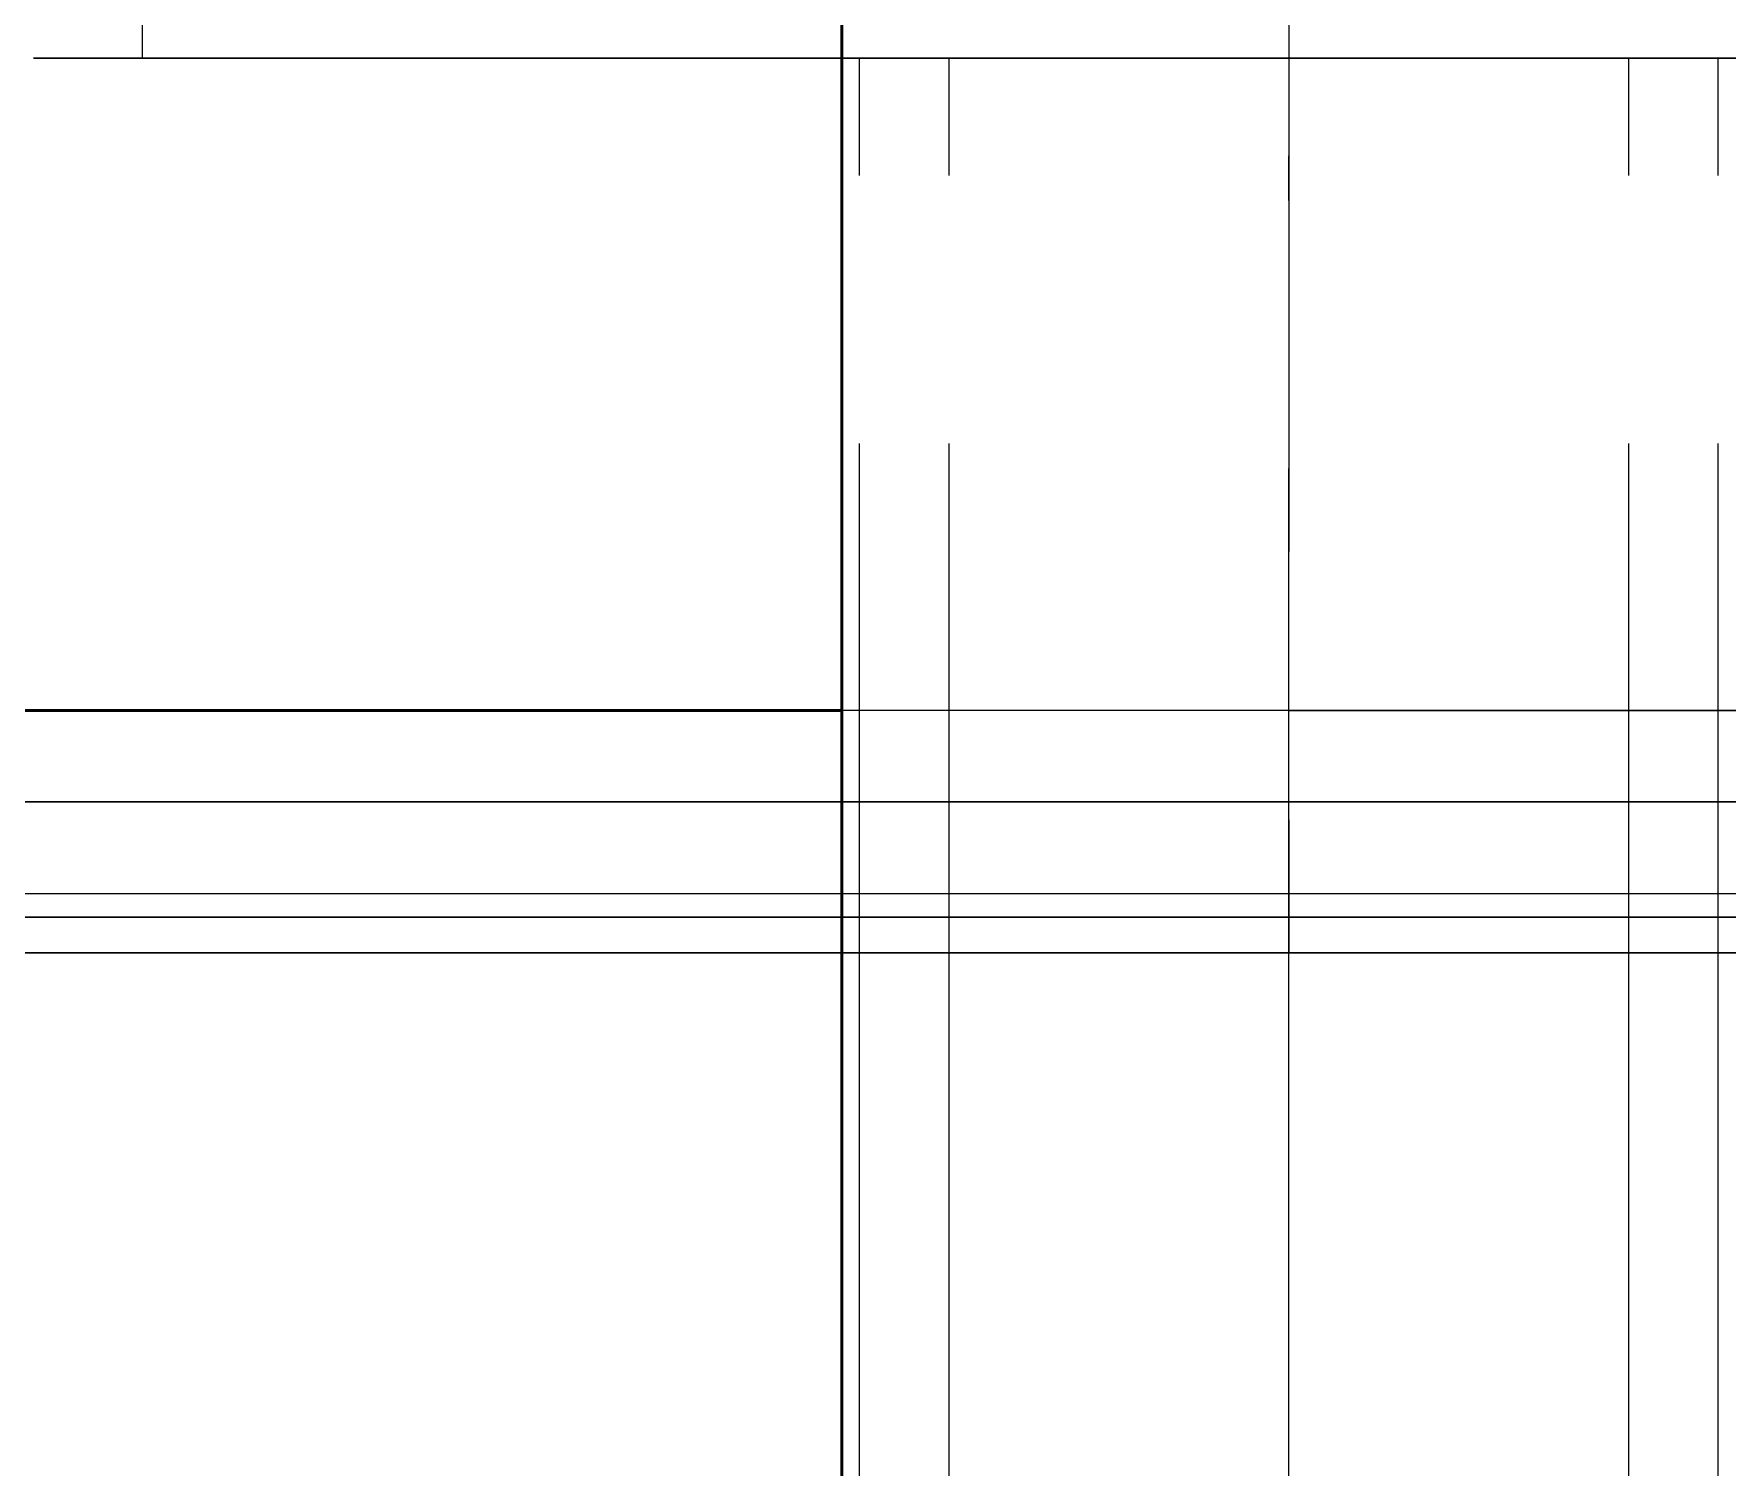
# Model space of a CAD drawing. Header units: millimetres. Extents: x 0 to 594, y 0 to 420.
# Drawn here: x 219.292 to 224.025, y 354.958 to 358.966 of the extents above; entities that cross this region are included whole.
import ezdxf

# ---------------------------------------------------------------- set-up
doc = ezdxf.new("R2010")
doc.units = ezdxf.units.MM
doc.linetypes.add('ISO02-TRAZOS', pattern=[3.75, 3, -0.75])
doc.linetypes.add('ISO04-TRAZO-PUNTO', pattern=[7.625, 6, -0.75, 0.125, -0.75])
for name, color, linetype, lineweight in [('01-VISIBLE', 7, 'CONTINUOUS', 50), ('02-OCULTA', 4, 'ISO02-TRAZOS', 25), ('03-EJE', 1, 'ISO04-TRAZO-PUNTO', 25)]:
    doc.layers.add(name, color=color, linetype=linetype, lineweight=lineweight)

msp = doc.modelspace()

# ---------------------------------------------------------------- linework, layer by layer
at = {"layer": '01-VISIBLE'}
msp.add_line((221.55, 357.758), (221.55, 345.62), dxfattribs=at)
for points in [[(221.55, 357.758), (221.55, 357.808), (221.55, 357.858), (221.55, 357.908), (221.55, 357.958), (221.55, 358.008), (221.55, 358.058), (221.55, 358.108), (221.55, 358.158), (221.55, 358.208), (221.55, 358.258), (221.55, 358.308), (221.55, 358.358), (221.55, 358.408), (221.55, 358.458), (221.55, 358.508), (221.55, 358.558), (221.55, 358.608), (221.55, 358.658), (221.55, 358.708), (221.55, 358.758), (221.55, 358.808), (221.55, 358.858), (221.55, 358.908), (221.55, 358.958), (221.55, 359.008)], [(221.55, 357.074), (221.5, 357.074), (221.45, 357.074), (221.4, 357.074), (221.35, 357.074), (221.3, 357.074), (221.25, 357.074), (221.2, 357.074), (221.15, 357.074), (221.1, 357.074), (221.05, 357.074), (221, 357.074), (220.95, 357.074), (220.9, 357.074), (220.85, 357.074), (220.8, 357.074), (220.75, 357.074), (220.7, 357.074), (220.65, 357.074), (220.6, 357.074), (220.55, 357.074), (220.5, 357.074), (220.45, 357.074), (220.4, 357.074), (220.35, 357.074), (220.3, 357.074), (220.25, 357.074), (220.2, 357.074), (220.15, 357.074), (220.1, 357.074), (220.05, 357.074), (220, 357.074), (219.95, 357.074), (219.9, 357.074), (219.85, 357.074), (219.8, 357.074), (219.75, 357.074), (219.7, 357.074), (219.65, 357.074), (219.6, 357.074), (219.55, 357.074), (219.5, 357.074), (219.45, 357.074), (219.4, 357.074), (219.35, 357.074), (219.3, 357.074), (219.25, 357.074)]]:
    msp.add_lwpolyline(points, dxfattribs=at)
at = {"layer": '02-OCULTA'}
for p, q in [((219.595, 358.898), (219.595, 360.518)), ((222.8, 360.518), (222.8, 356.3958)), ((221.6, 257.32), (221.6, 358.898)), ((221.85, 257.32), (221.85, 358.898)), ((223.75, 257.32), (223.75, 358.898)), ((224, 257.32), (224, 358.898))]:
    msp.add_line(p, q, dxfattribs=at)
for points in [[(222.8, 358.898), (222.7499, 358.898), (222.6997, 358.898), (222.6496, 358.898), (222.5994, 358.898), (222.5493, 358.898), (222.4992, 358.898), (222.449, 358.898), (222.3989, 358.898), (222.3487, 358.898), (222.2986, 358.898), (222.2485, 358.898), (222.1983, 358.898), (222.1482, 358.898), (222.0981, 358.898), (222.0479, 358.898), (221.9978, 358.898), (221.9476, 358.898), (221.8975, 358.898), (221.8474, 358.898), (221.7972, 358.898), (221.7471, 358.898), (221.6969, 358.898), (221.6468, 358.898), (221.5967, 358.898), (221.5465, 358.898), (221.4964, 358.898), (221.4462, 358.898), (221.3961, 358.898), (221.346, 358.898), (221.2958, 358.898), (221.2457, 358.898), (221.1956, 358.898), (221.1454, 358.898), (221.0953, 358.898), (221.0451, 358.898), (220.995, 358.898), (220.9449, 358.898), (220.8947, 358.898), (220.8446, 358.898), (220.7944, 358.898), (220.7443, 358.898), (220.6942, 358.898), (220.644, 358.898), (220.5939, 358.898), (220.5437, 358.898), (220.4936, 358.898), (220.4435, 358.898), (220.3933, 358.898), (220.3432, 358.898), (220.2931, 358.898), (220.2429, 358.898), (220.1928, 358.898), (220.1426, 358.898), (220.0925, 358.898), (220.0424, 358.898), (219.9922, 358.898), (219.9421, 358.898), (219.8919, 358.898), (219.8418, 358.898), (219.7917, 358.898), (219.7415, 358.898), (219.6914, 358.898), (219.6412, 358.898), (219.5911, 358.898), (219.541, 358.898), (219.4908, 358.898), (219.4407, 358.898), (219.3906, 358.898), (219.3404, 358.898), (219.2903, 358.898)], [(219.2903, 358.898), (219.3404, 358.898), (219.3906, 358.898), (219.4407, 358.898), (219.4908, 358.898), (219.541, 358.898), (219.5911, 358.898), (219.6412, 358.898), (219.6914, 358.898), (219.7415, 358.898), (219.7917, 358.898), (219.8418, 358.898), (219.8919, 358.898), (219.9421, 358.898), (219.9922, 358.898), (220.0424, 358.898), (220.0925, 358.898), (220.1426, 358.898), (220.1928, 358.898), (220.2429, 358.898), (220.2931, 358.898), (220.3432, 358.898), (220.3933, 358.898), (220.4435, 358.898), (220.4936, 358.898), (220.5437, 358.898), (220.5939, 358.898), (220.644, 358.898), (220.6942, 358.898), (220.7443, 358.898), (220.7944, 358.898), (220.8446, 358.898), (220.8947, 358.898), (220.9449, 358.898), (220.995, 358.898), (221.0451, 358.898), (221.0953, 358.898), (221.1454, 358.898), (221.1956, 358.898), (221.2457, 358.898), (221.2958, 358.898), (221.346, 358.898), (221.3961, 358.898), (221.4462, 358.898), (221.4964, 358.898), (221.5465, 358.898), (221.5967, 358.898), (221.6468, 358.898), (221.6969, 358.898), (221.7471, 358.898), (221.7972, 358.898), (221.8474, 358.898), (221.8975, 358.898), (221.9476, 358.898), (221.9978, 358.898), (222.0479, 358.898), (222.0981, 358.898), (222.1482, 358.898), (222.1983, 358.898), (222.2485, 358.898), (222.2986, 358.898), (222.3487, 358.898), (222.3989, 358.898), (222.449, 358.898), (222.4992, 358.898), (222.5493, 358.898), (222.5994, 358.898), (222.6496, 358.898), (222.6997, 358.898), (222.7499, 358.898), (222.8, 358.898), (222.8501, 358.898), (222.9003, 358.898), (222.9504, 358.898), (223.0006, 358.898), (223.0507, 358.898), (223.1008, 358.898), (223.151, 358.898), (223.2011, 358.898), (223.2512, 358.898), (223.3014, 358.898), (223.3515, 358.898), (223.4017, 358.898), (223.4518, 358.898), (223.5019, 358.898), (223.5521, 358.898), (223.6022, 358.898), (223.6524, 358.898), (223.7025, 358.898), (223.7526, 358.898), (223.8028, 358.898), (223.8529, 358.898), (223.9031, 358.898), (223.9532, 358.898), (224.0033, 358.898), (224.0535, 358.898)], [(222.8, 358.898), (222.7499, 358.898), (222.6998, 358.898), (222.6498, 358.898), (222.5997, 358.898), (222.5496, 358.898), (222.4995, 358.898), (222.4495, 358.898), (222.3994, 358.898), (222.3493, 358.898), (222.2992, 358.898), (222.2491, 358.898), (222.1991, 358.898), (222.149, 358.898), (222.0989, 358.898), (222.0488, 358.898), (221.9987, 358.898), (221.9487, 358.898), (221.8986, 358.898), (221.8485, 358.898), (221.7984, 358.898), (221.7484, 358.898), (221.6983, 358.898), (221.6482, 358.898), (221.5981, 358.898), (221.548, 358.898), (221.498, 358.898), (221.4479, 358.898), (221.3978, 358.898), (221.3477, 358.898), (221.2977, 358.898), (221.2476, 358.898), (221.1975, 358.898), (221.1474, 358.898), (221.0973, 358.898), (221.0473, 358.898), (220.9972, 358.898), (220.9471, 358.898), (220.897, 358.898), (220.847, 358.898), (220.7969, 358.898), (220.7468, 358.898), (220.6967, 358.898), (220.6466, 358.898), (220.5966, 358.898), (220.5465, 358.898), (220.4964, 358.898), (220.4463, 358.898), (220.3962, 358.898), (220.3462, 358.898), (220.2961, 358.898), (220.246, 358.898), (220.1959, 358.898), (220.1459, 358.898), (220.0958, 358.898), (220.0457, 358.898), (219.9956, 358.898), (219.9455, 358.898), (219.8955, 358.898), (219.8454, 358.898), (219.7953, 358.898), (219.7452, 358.898), (219.6952, 358.898), (219.6451, 358.898), (219.595, 358.898)], [(219.595, 358.898), (219.6451, 358.898), (219.6952, 358.898), (219.7452, 358.898), (219.7953, 358.898), (219.8454, 358.898), (219.8955, 358.898), (219.9455, 358.898), (219.9956, 358.898), (220.0457, 358.898), (220.0958, 358.898), (220.1459, 358.898), (220.1959, 358.898), (220.246, 358.898), (220.2961, 358.898), (220.3462, 358.898), (220.3962, 358.898), (220.4463, 358.898), (220.4964, 358.898), (220.5465, 358.898), (220.5966, 358.898), (220.6466, 358.898), (220.6967, 358.898), (220.7468, 358.898), (220.7969, 358.898), (220.847, 358.898), (220.897, 358.898), (220.9471, 358.898), (220.9972, 358.898), (221.0473, 358.898), (221.0973, 358.898), (221.1474, 358.898), (221.1975, 358.898), (221.2476, 358.898), (221.2977, 358.898), (221.3477, 358.898), (221.3978, 358.898), (221.4479, 358.898), (221.498, 358.898), (221.548, 358.898), (221.5981, 358.898), (221.6482, 358.898), (221.6983, 358.898), (221.7484, 358.898), (221.7984, 358.898), (221.8485, 358.898), (221.8986, 358.898), (221.9487, 358.898), (221.9987, 358.898), (222.0488, 358.898), (222.0989, 358.898), (222.149, 358.898), (222.1991, 358.898), (222.2491, 358.898), (222.2992, 358.898), (222.3493, 358.898), (222.3994, 358.898), (222.4495, 358.898), (222.4995, 358.898), (222.5496, 358.898), (222.5997, 358.898), (222.6498, 358.898), (222.6998, 358.898), (222.7499, 358.898), (222.8, 358.898), (222.8501, 358.898), (222.9002, 358.898), (222.9502, 358.898), (223.0003, 358.898), (223.0504, 358.898), (223.1005, 358.898), (223.1505, 358.898), (223.2006, 358.898), (223.2507, 358.898), (223.3008, 358.898), (223.3509, 358.898), (223.4009, 358.898), (223.451, 358.898), (223.5011, 358.898), (223.5512, 358.898), (223.6012, 358.898), (223.6513, 358.898), (223.7014, 358.898), (223.7515, 358.898), (223.8016, 358.898), (223.8516, 358.898), (223.9017, 358.898), (223.9518, 358.898), (224.0019, 358.898), (224.052, 358.898)], [(222.8, 358.898), (222.75, 358.898), (222.7, 358.898), (222.65, 358.898), (222.6, 358.898), (222.55, 358.898), (222.5, 358.898), (222.45, 358.898), (222.4, 358.898), (222.35, 358.898), (222.3, 358.898), (222.25, 358.898), (222.2, 358.898), (222.15, 358.898), (222.1, 358.898), (222.05, 358.898), (222, 358.898), (221.95, 358.898), (221.9, 358.898), (221.85, 358.898), (221.8, 358.898), (221.75, 358.898), (221.7, 358.898), (221.65, 358.898), (221.6, 358.898)], [(221.6, 358.898), (221.65, 358.898), (221.7, 358.898), (221.75, 358.898), (221.8, 358.898), (221.85, 358.898), (221.9, 358.898), (221.95, 358.898), (222, 358.898), (222.05, 358.898), (222.1, 358.898), (222.15, 358.898), (222.2, 358.898), (222.25, 358.898), (222.3, 358.898), (222.35, 358.898), (222.4, 358.898), (222.45, 358.898), (222.5, 358.898), (222.55, 358.898), (222.6, 358.898), (222.65, 358.898), (222.7, 358.898), (222.75, 358.898), (222.8, 358.898), (222.85, 358.898), (222.9, 358.898), (222.95, 358.898), (223, 358.898), (223.05, 358.898), (223.1, 358.898), (223.15, 358.898), (223.2, 358.898), (223.25, 358.898), (223.3, 358.898), (223.35, 358.898), (223.4, 358.898), (223.45, 358.898), (223.5, 358.898), (223.55, 358.898), (223.6, 358.898), (223.65, 358.898), (223.7, 358.898), (223.75, 358.898), (223.8, 358.898), (223.85, 358.898), (223.9, 358.898), (223.95, 358.898), (224, 358.898)], [(222.8, 358.898), (222.75, 358.898), (222.7, 358.898), (222.65, 358.898), (222.6, 358.898), (222.55, 358.898), (222.5, 358.898), (222.45, 358.898), (222.4, 358.898), (222.35, 358.898), (222.3, 358.898), (222.25, 358.898), (222.2, 358.898), (222.15, 358.898), (222.1, 358.898), (222.05, 358.898), (222, 358.898), (221.95, 358.898), (221.9, 358.898), (221.85, 358.898)], [(221.85, 358.898), (221.9, 358.898), (221.95, 358.898), (222, 358.898), (222.05, 358.898), (222.1, 358.898), (222.15, 358.898), (222.2, 358.898), (222.25, 358.898), (222.3, 358.898), (222.35, 358.898), (222.4, 358.898), (222.45, 358.898), (222.5, 358.898), (222.55, 358.898), (222.6, 358.898), (222.65, 358.898), (222.7, 358.898), (222.75, 358.898), (222.8, 358.898), (222.85, 358.898), (222.9, 358.898), (222.95, 358.898), (223, 358.898), (223.05, 358.898), (223.1, 358.898), (223.15, 358.898), (223.2, 358.898), (223.25, 358.898), (223.3, 358.898), (223.35, 358.898), (223.4, 358.898), (223.45, 358.898), (223.5, 358.898), (223.55, 358.898), (223.6, 358.898), (223.65, 358.898), (223.7, 358.898), (223.75, 358.898)], [(224.0535, 358.898), (224.0033, 358.898), (223.9532, 358.898), (223.9031, 358.898), (223.8529, 358.898), (223.8028, 358.898), (223.7526, 358.898), (223.7025, 358.898), (223.6524, 358.898), (223.6022, 358.898), (223.5521, 358.898), (223.5019, 358.898), (223.4518, 358.898), (223.4017, 358.898), (223.3515, 358.898), (223.3014, 358.898), (223.2512, 358.898), (223.2011, 358.898), (223.151, 358.898), (223.1008, 358.898), (223.0507, 358.898), (223.0006, 358.898), (222.9504, 358.898), (222.9003, 358.898), (222.8501, 358.898), (222.8, 358.898)], [(224.052, 358.898), (224.0019, 358.898), (223.9518, 358.898), (223.9017, 358.898), (223.8516, 358.898), (223.8016, 358.898), (223.7515, 358.898), (223.7014, 358.898), (223.6513, 358.898), (223.6012, 358.898), (223.5512, 358.898), (223.5011, 358.898), (223.451, 358.898), (223.4009, 358.898), (223.3509, 358.898), (223.3008, 358.898), (223.2507, 358.898), (223.2006, 358.898), (223.1505, 358.898), (223.1005, 358.898), (223.0504, 358.898), (223.0003, 358.898), (222.9502, 358.898), (222.9002, 358.898), (222.8501, 358.898), (222.8, 358.898)], [(224, 358.898), (223.9478, 358.898), (223.8957, 358.898), (223.8435, 358.898), (223.7913, 358.898), (223.7391, 358.898), (223.687, 358.898), (223.6348, 358.898), (223.5826, 358.898), (223.5304, 358.898), (223.4783, 358.898), (223.4261, 358.898), (223.3739, 358.898), (223.3217, 358.898), (223.2696, 358.898), (223.2174, 358.898), (223.1652, 358.898), (223.113, 358.898), (223.0609, 358.898), (223.0087, 358.898), (222.9565, 358.898), (222.9043, 358.898), (222.8522, 358.898), (222.8, 358.898)], [(223.75, 358.898), (223.7, 358.898), (223.65, 358.898), (223.6, 358.898), (223.55, 358.898), (223.5, 358.898), (223.45, 358.898), (223.4, 358.898), (223.35, 358.898), (223.3, 358.898), (223.25, 358.898), (223.2, 358.898), (223.15, 358.898), (223.1, 358.898), (223.05, 358.898), (223, 358.898), (222.95, 358.898), (222.9, 358.898), (222.85, 358.898), (222.8, 358.898)], [(222.8, 357.074), (222.75, 357.074), (222.7, 357.074), (222.65, 357.074), (222.6, 357.074), (222.55, 357.074), (222.5, 357.074), (222.45, 357.074), (222.4, 357.074), (222.35, 357.074), (222.3, 357.074), (222.25, 357.074), (222.2, 357.074), (222.15, 357.074), (222.1, 357.074), (222.05, 357.074), (222, 357.074), (221.95, 357.074), (221.9, 357.074), (221.85, 357.074), (221.8, 357.074), (221.75, 357.074), (221.7, 357.074), (221.65, 357.074), (221.6, 357.074), (221.55, 357.074), (221.5, 357.074), (221.45, 357.074), (221.4, 357.074), (221.35, 357.074), (221.3, 357.074), (221.25, 357.074), (221.2, 357.074), (221.15, 357.074), (221.1, 357.074), (221.05, 357.074), (221, 357.074), (220.95, 357.074), (220.9, 357.074), (220.85, 357.074), (220.8, 357.074), (220.75, 357.074), (220.7, 357.074), (220.65, 357.074), (220.6, 357.074), (220.55, 357.074), (220.5, 357.074), (220.45, 357.074), (220.4, 357.074), (220.35, 357.074), (220.3, 357.074), (220.25, 357.074), (220.2, 357.074), (220.15, 357.074), (220.1, 357.074), (220.05, 357.074), (220, 357.074), (219.95, 357.074), (219.9, 357.074), (219.85, 357.074), (219.8, 357.074), (219.75, 357.074), (219.7, 357.074), (219.65, 357.074), (219.6, 357.074), (219.55, 357.074), (219.5, 357.074), (219.45, 357.074), (219.4, 357.074), (219.35, 357.074), (219.3, 357.074), (219.25, 357.074)], [(224.05, 357.074), (223.999, 357.074), (223.948, 357.074), (223.8969, 357.074), (223.8459, 357.074), (223.7949, 357.074), (223.7439, 357.074), (223.6929, 357.074), (223.6418, 357.074), (223.5908, 357.074), (223.5398, 357.074), (223.4888, 357.074), (223.4378, 357.074), (223.3867, 357.074), (223.3357, 357.074), (223.2847, 357.074), (223.2337, 357.074), (223.1827, 357.074), (223.1316, 357.074), (223.0806, 357.074), (223.0296, 357.074), (222.9786, 357.074), (222.9276, 357.074), (222.8765, 357.074), (222.8255, 357.074), (222.7745, 357.074), (222.7235, 357.074), (222.6724, 357.074), (222.6214, 357.074), (222.5704, 357.074), (222.5194, 357.074), (222.4684, 357.074), (222.4173, 357.074), (222.3663, 357.074), (222.3153, 357.074), (222.2643, 357.074), (222.2133, 357.074), (222.1622, 357.074), (222.1112, 357.074), (222.0602, 357.074), (222.0092, 357.074), (221.9582, 357.074), (221.9071, 357.074), (221.8561, 357.074), (221.8051, 357.074), (221.7541, 357.074), (221.7031, 357.074), (221.652, 357.074), (221.601, 357.074), (221.55, 357.074)], [(222.8, 357.074), (222.85, 357.074), (222.9, 357.074), (222.95, 357.074), (223, 357.074), (223.05, 357.074), (223.1, 357.074), (223.15, 357.074), (223.2, 357.074), (223.25, 357.074), (223.3, 357.074), (223.35, 357.074), (223.4, 357.074), (223.45, 357.074), (223.5, 357.074), (223.55, 357.074), (223.6, 357.074), (223.65, 357.074), (223.7, 357.074), (223.75, 357.074), (223.8, 357.074), (223.85, 357.074), (223.9, 357.074), (223.95, 357.074), (224, 357.074), (224.05, 357.074)], [(222.8, 356.818), (222.75, 356.818), (222.7, 356.818), (222.65, 356.818), (222.5999, 356.818), (222.5499, 356.818), (222.4999, 356.818), (222.4499, 356.818), (222.3999, 356.818), (222.3499, 356.818), (222.2999, 356.818), (222.2499, 356.818), (222.1998, 356.818), (222.1498, 356.818), (222.0998, 356.818), (222.0498, 356.818), (221.9998, 356.818), (221.9498, 356.818), (221.8998, 356.818), (221.8498, 356.818), (221.7997, 356.818), (221.7497, 356.818), (221.6997, 356.818), (221.6497, 356.818), (221.5997, 356.818), (221.5497, 356.818), (221.4997, 356.818), (221.4497, 356.818), (221.3996, 356.818), (221.3496, 356.818), (221.2996, 356.818), (221.2496, 356.818), (221.1996, 356.818), (221.1496, 356.818), (221.0996, 356.818), (221.0496, 356.818), (220.9995, 356.818), (220.9495, 356.818), (220.8995, 356.818), (220.8495, 356.818), (220.7995, 356.818), (220.7495, 356.818), (220.6995, 356.818), (220.6495, 356.818), (220.5994, 356.818), (220.5494, 356.818), (220.4994, 356.818), (220.4494, 356.818), (220.3994, 356.818), (220.3494, 356.818), (220.2994, 356.818), (220.2494, 356.818), (220.1993, 356.818), (220.1493, 356.818), (220.0993, 356.818), (220.0493, 356.818), (219.9993, 356.818), (219.9493, 356.818), (219.8993, 356.818), (219.8493, 356.818), (219.7992, 356.818), (219.7492, 356.818), (219.6992, 356.818), (219.6492, 356.818), (219.5992, 356.818), (219.5492, 356.818), (219.4992, 356.818), (219.4492, 356.818), (219.3991, 356.818), (219.3491, 356.818), (219.2991, 356.818), (219.2491, 356.818)], [(219.2491, 356.818), (219.2991, 356.818), (219.3491, 356.818), (219.3991, 356.818), (219.4492, 356.818), (219.4992, 356.818), (219.5492, 356.818), (219.5992, 356.818), (219.6492, 356.818), (219.6992, 356.818), (219.7492, 356.818), (219.7992, 356.818), (219.8493, 356.818), (219.8993, 356.818), (219.9493, 356.818), (219.9993, 356.818), (220.0493, 356.818), (220.0993, 356.818), (220.1493, 356.818), (220.1993, 356.818), (220.2494, 356.818), (220.2994, 356.818), (220.3494, 356.818), (220.3994, 356.818), (220.4494, 356.818), (220.4994, 356.818), (220.5494, 356.818), (220.5994, 356.818), (220.6495, 356.818), (220.6995, 356.818), (220.7495, 356.818), (220.7995, 356.818), (220.8495, 356.818), (220.8995, 356.818), (220.9495, 356.818), (220.9995, 356.818), (221.0496, 356.818), (221.0996, 356.818), (221.1496, 356.818), (221.1996, 356.818), (221.2496, 356.818), (221.2996, 356.818), (221.3496, 356.818), (221.3996, 356.818), (221.4497, 356.818), (221.4997, 356.818), (221.5497, 356.818), (221.5997, 356.818), (221.6497, 356.818), (221.6997, 356.818), (221.7497, 356.818), (221.7997, 356.818), (221.8498, 356.818), (221.8998, 356.818), (221.9498, 356.818), (221.9998, 356.818), (222.0498, 356.818), (222.0998, 356.818), (222.1498, 356.818), (222.1998, 356.818), (222.2499, 356.818), (222.2999, 356.818), (222.3499, 356.818), (222.3999, 356.818), (222.4499, 356.818), (222.4999, 356.818), (222.5499, 356.818), (222.5999, 356.818), (222.65, 356.818), (222.7, 356.818), (222.75, 356.818), (222.8, 356.818), (222.85, 356.818), (222.9, 356.818), (222.95, 356.818), (223, 356.818), (223.0501, 356.818), (223.1001, 356.818), (223.1501, 356.818), (223.2001, 356.818), (223.2501, 356.818), (223.3001, 356.818), (223.3501, 356.818), (223.4001, 356.818), (223.4502, 356.818), (223.5002, 356.818), (223.5502, 356.818), (223.6002, 356.818), (223.6502, 356.818), (223.7002, 356.818), (223.7502, 356.818), (223.8002, 356.818), (223.8503, 356.818), (223.9003, 356.818), (223.9503, 356.818), (224.0003, 356.818), (224.0503, 356.818)], [(222.8, 356.818), (222.75, 356.818), (222.7, 356.818), (222.65, 356.818), (222.6, 356.818), (222.55, 356.818), (222.5, 356.818), (222.45, 356.818), (222.4, 356.818), (222.35, 356.818), (222.3, 356.818), (222.25, 356.818), (222.2, 356.818), (222.15, 356.818), (222.1, 356.818), (222.05, 356.818), (222, 356.818), (221.95, 356.818), (221.9, 356.818), (221.85, 356.818), (221.8, 356.818), (221.75, 356.818), (221.7, 356.818), (221.65, 356.818), (221.6, 356.818), (221.55, 356.818), (221.5, 356.818), (221.45, 356.818), (221.4, 356.818), (221.35, 356.818), (221.3, 356.818), (221.25, 356.818), (221.2, 356.818), (221.15, 356.818), (221.1, 356.818), (221.05, 356.818), (221, 356.818), (220.95, 356.818), (220.9, 356.818), (220.85, 356.818), (220.8, 356.818), (220.75, 356.818), (220.7, 356.818), (220.65, 356.818), (220.6, 356.818), (220.55, 356.818), (220.5, 356.818), (220.45, 356.818), (220.4, 356.818), (220.35, 356.818), (220.3, 356.818), (220.25, 356.818), (220.2, 356.818), (220.15, 356.818), (220.1, 356.818), (220.05, 356.818), (220, 356.818), (219.95, 356.818), (219.9, 356.818), (219.85, 356.818), (219.8, 356.818), (219.75, 356.818), (219.7, 356.818), (219.65, 356.818), (219.6, 356.818), (219.55, 356.818), (219.5, 356.818), (219.45, 356.818), (219.4, 356.818), (219.35, 356.818), (219.3, 356.818), (219.25, 356.818)], [(219.25, 356.818), (219.3, 356.818), (219.35, 356.818), (219.4, 356.818), (219.45, 356.818), (219.5, 356.818), (219.55, 356.818), (219.6, 356.818), (219.65, 356.818), (219.7, 356.818), (219.75, 356.818), (219.8, 356.818), (219.85, 356.818), (219.9, 356.818), (219.95, 356.818), (220, 356.818), (220.05, 356.818), (220.1, 356.818), (220.15, 356.818), (220.2, 356.818), (220.25, 356.818), (220.3, 356.818), (220.35, 356.818), (220.4, 356.818), (220.45, 356.818), (220.5, 356.818), (220.55, 356.818), (220.6, 356.818), (220.65, 356.818), (220.7, 356.818), (220.75, 356.818), (220.8, 356.818), (220.85, 356.818), (220.9, 356.818), (220.95, 356.818), (221, 356.818), (221.05, 356.818), (221.1, 356.818), (221.15, 356.818), (221.2, 356.818), (221.25, 356.818), (221.3, 356.818), (221.35, 356.818), (221.4, 356.818), (221.45, 356.818), (221.5, 356.818), (221.55, 356.818), (221.6, 356.818), (221.65, 356.818), (221.7, 356.818), (221.75, 356.818), (221.8, 356.818), (221.85, 356.818), (221.9, 356.818), (221.95, 356.818), (222, 356.818), (222.05, 356.818), (222.1, 356.818), (222.15, 356.818), (222.2, 356.818), (222.25, 356.818), (222.3, 356.818), (222.35, 356.818), (222.4, 356.818), (222.45, 356.818), (222.5, 356.818), (222.55, 356.818), (222.6, 356.818), (222.65, 356.818), (222.7, 356.818), (222.75, 356.818), (222.8, 356.818), (222.85, 356.818), (222.9, 356.818), (222.95, 356.818), (223, 356.818), (223.05, 356.818), (223.1, 356.818), (223.15, 356.818), (223.2, 356.818), (223.25, 356.818), (223.3, 356.818), (223.35, 356.818), (223.4, 356.818), (223.45, 356.818), (223.5, 356.818), (223.55, 356.818), (223.6, 356.818), (223.65, 356.818), (223.7, 356.818), (223.75, 356.818), (223.8, 356.818), (223.85, 356.818), (223.9, 356.818), (223.95, 356.818), (224, 356.818), (224.05, 356.818)], [(219.2528, 356.818), (219.3031, 356.818), (219.3535, 356.818), (219.4038, 356.818), (219.4541, 356.818), (219.5044, 356.818), (219.5547, 356.818), (219.605, 356.818), (219.6553, 356.818), (219.7057, 356.818), (219.756, 356.818), (219.8063, 356.818), (219.8566, 356.818), (219.9069, 356.818), (219.9572, 356.818), (220.0075, 356.818), (220.0579, 356.818), (220.1082, 356.818), (220.1585, 356.818), (220.2088, 356.818), (220.2591, 356.818), (220.3094, 356.818), (220.3597, 356.818), (220.4101, 356.818), (220.4604, 356.818), (220.5107, 356.818), (220.561, 356.818), (220.6113, 356.818), (220.6616, 356.818), (220.7119, 356.818), (220.7623, 356.818), (220.8126, 356.818), (220.8629, 356.818), (220.9132, 356.818), (220.9635, 356.818), (221.0138, 356.818), (221.0642, 356.818), (221.1145, 356.818), (221.1648, 356.818), (221.2151, 356.818), (221.2654, 356.818), (221.3157, 356.818), (221.366, 356.818), (221.4164, 356.818), (221.4667, 356.818), (221.517, 356.818), (221.5673, 356.818), (221.6176, 356.818), (221.6679, 356.818), (221.7182, 356.818), (221.7686, 356.818), (221.8189, 356.818), (221.8692, 356.818), (221.9195, 356.818), (221.9698, 356.818), (222.0201, 356.818), (222.0704, 356.818), (222.1208, 356.818), (222.1711, 356.818), (222.2214, 356.818), (222.2717, 356.818), (222.322, 356.818), (222.3723, 356.818), (222.4226, 356.818), (222.473, 356.818), (222.5233, 356.818), (222.5736, 356.818), (222.6239, 356.818), (222.6742, 356.818), (222.7245, 356.818), (222.7748, 356.818), (222.8252, 356.818), (222.8755, 356.818), (222.9258, 356.818), (222.9761, 356.818), (223.0264, 356.818), (223.0767, 356.818), (223.127, 356.818), (223.1774, 356.818), (223.2277, 356.818), (223.278, 356.818), (223.3283, 356.818), (223.3786, 356.818), (223.4289, 356.818), (223.4792, 356.818), (223.5296, 356.818), (223.5799, 356.818), (223.6302, 356.818), (223.6805, 356.818), (223.7308, 356.818), (223.7811, 356.818), (223.8314, 356.818), (223.8818, 356.818), (223.9321, 356.818), (223.9824, 356.818), (224.0327, 356.818)], [(222.8, 356.818), (222.7494, 356.818), (222.6987, 356.818), (222.6481, 356.818), (222.5975, 356.818), (222.5468, 356.818), (222.4962, 356.818), (222.4456, 356.818), (222.3949, 356.818), (222.3443, 356.818), (222.2937, 356.818), (222.243, 356.818), (222.1924, 356.818), (222.1418, 356.818), (222.0911, 356.818), (222.0405, 356.818), (221.9899, 356.818), (221.9392, 356.818), (221.8886, 356.818), (221.838, 356.818), (221.7873, 356.818), (221.7367, 356.818), (221.6861, 356.818), (221.6354, 356.818), (221.5848, 356.818), (221.5342, 356.818), (221.4835, 356.818), (221.4329, 356.818), (221.3823, 356.818), (221.3316, 356.818), (221.281, 356.818), (221.2304, 356.818), (221.1797, 356.818), (221.1291, 356.818), (221.0785, 356.818), (221.0278, 356.818), (220.9772, 356.818), (220.9266, 356.818), (220.8759, 356.818), (220.8253, 356.818), (220.7747, 356.818), (220.7241, 356.818), (220.6734, 356.818), (220.6228, 356.818), (220.5722, 356.818), (220.5215, 356.818), (220.4709, 356.818), (220.4203, 356.818), (220.3696, 356.818), (220.319, 356.818), (220.2684, 356.818), (220.2177, 356.818), (220.1671, 356.818), (220.1165, 356.818), (220.0658, 356.818), (220.0152, 356.818), (219.9646, 356.818), (219.9139, 356.818), (219.8633, 356.818), (219.8127, 356.818), (219.762, 356.818), (219.7114, 356.818), (219.6608, 356.818), (219.6101, 356.818), (219.5595, 356.818), (219.5089, 356.818), (219.4582, 356.818), (219.4076, 356.818), (219.357, 356.818), (219.3063, 356.818), (219.2557, 356.818)], [(224.0658, 356.818), (224.0152, 356.818), (223.9646, 356.818), (223.9139, 356.818), (223.8633, 356.818), (223.8127, 356.818), (223.762, 356.818), (223.7114, 356.818), (223.6608, 356.818), (223.6101, 356.818), (223.5595, 356.818), (223.5089, 356.818), (223.4582, 356.818), (223.4076, 356.818), (223.357, 356.818), (223.3063, 356.818), (223.2557, 356.818), (223.2051, 356.818), (223.1544, 356.818), (223.1038, 356.818), (223.0532, 356.818), (223.0025, 356.818), (222.9519, 356.818), (222.9013, 356.818), (222.8506, 356.818), (222.8, 356.818)], [(224.0503, 356.818), (224.0003, 356.818), (223.9503, 356.818), (223.9003, 356.818), (223.8503, 356.818), (223.8002, 356.818), (223.7502, 356.818), (223.7002, 356.818), (223.6502, 356.818), (223.6002, 356.818), (223.5502, 356.818), (223.5002, 356.818), (223.4502, 356.818), (223.4001, 356.818), (223.3501, 356.818), (223.3001, 356.818), (223.2501, 356.818), (223.2001, 356.818), (223.1501, 356.818), (223.1001, 356.818), (223.0501, 356.818), (223, 356.818), (222.95, 356.818), (222.9, 356.818), (222.85, 356.818), (222.8, 356.818)], [(224.0644, 356.818), (224.0138, 356.818), (223.9632, 356.818), (223.9126, 356.818), (223.8621, 356.818), (223.8115, 356.818), (223.7609, 356.818), (223.7103, 356.818), (223.6598, 356.818), (223.6092, 356.818), (223.5586, 356.818), (223.508, 356.818), (223.4575, 356.818), (223.4069, 356.818), (223.3563, 356.818), (223.3057, 356.818), (223.2552, 356.818), (223.2046, 356.818), (223.154, 356.818), (223.1034, 356.818), (223.0529, 356.818), (223.0023, 356.818), (222.9517, 356.818), (222.9011, 356.818), (222.8506, 356.818), (222.8, 356.818)], [(219.25, 356.562), (219.3, 356.562), (219.35, 356.562), (219.4, 356.562), (219.45, 356.562), (219.5, 356.562), (219.55, 356.562), (219.6, 356.562), (219.65, 356.562), (219.7, 356.562), (219.75, 356.562), (219.8, 356.562), (219.85, 356.562), (219.9, 356.562), (219.95, 356.562), (220, 356.562), (220.05, 356.562), (220.1, 356.562), (220.15, 356.562), (220.2, 356.562), (220.25, 356.562), (220.3, 356.562), (220.35, 356.562), (220.4, 356.562), (220.45, 356.562), (220.5, 356.562), (220.55, 356.562), (220.6, 356.562), (220.65, 356.562), (220.7, 356.562), (220.75, 356.562), (220.8, 356.562), (220.85, 356.562), (220.9, 356.562), (220.95, 356.562), (221, 356.562), (221.05, 356.562), (221.1, 356.562), (221.15, 356.562), (221.2, 356.562), (221.25, 356.562), (221.3, 356.562), (221.35, 356.562), (221.4, 356.562), (221.45, 356.562), (221.5, 356.562), (221.55, 356.562), (221.6, 356.562), (221.65, 356.562), (221.7, 356.562), (221.75, 356.562), (221.8, 356.562), (221.85, 356.562), (221.9, 356.562), (221.95, 356.562), (222, 356.562), (222.05, 356.562), (222.1, 356.562), (222.15, 356.562), (222.2, 356.562), (222.25, 356.562), (222.3, 356.562), (222.35, 356.562), (222.4, 356.562), (222.45, 356.562), (222.5, 356.562), (222.55, 356.562), (222.6, 356.562), (222.65, 356.562), (222.7, 356.562), (222.75, 356.562), (222.8, 356.562)], [(219.25, 356.562), (219.3, 356.562), (219.35, 356.562), (219.4, 356.562), (219.45, 356.562), (219.5, 356.562), (219.55, 356.562), (219.6, 356.562), (219.65, 356.562), (219.7, 356.562), (219.75, 356.562), (219.8, 356.562), (219.85, 356.562), (219.9, 356.562), (219.95, 356.562), (220, 356.562), (220.05, 356.562), (220.1, 356.562), (220.15, 356.562), (220.2, 356.562), (220.25, 356.562), (220.3, 356.562), (220.35, 356.562), (220.4, 356.562), (220.45, 356.562), (220.5, 356.562), (220.55, 356.562), (220.6, 356.562), (220.65, 356.562), (220.7, 356.562), (220.75, 356.562), (220.8, 356.562), (220.85, 356.562), (220.9, 356.562), (220.95, 356.562), (221, 356.562), (221.05, 356.562), (221.1, 356.562), (221.15, 356.562), (221.2, 356.562), (221.25, 356.562), (221.3, 356.562), (221.35, 356.562), (221.4, 356.562), (221.45, 356.562), (221.5, 356.562), (221.55, 356.562), (221.6, 356.562), (221.65, 356.562), (221.7, 356.562), (221.75, 356.562), (221.8, 356.562), (221.85, 356.562), (221.9, 356.562), (221.95, 356.562), (222, 356.562), (222.05, 356.562), (222.1, 356.562), (222.15, 356.562), (222.2, 356.562), (222.25, 356.562), (222.3, 356.562), (222.35, 356.562), (222.4, 356.562), (222.45, 356.562), (222.5, 356.562), (222.55, 356.562), (222.6, 356.562), (222.65, 356.562), (222.7, 356.562), (222.75, 356.562), (222.8, 356.562), (222.85, 356.562), (222.9, 356.562), (222.95, 356.562), (223, 356.562), (223.05, 356.562), (223.1, 356.562), (223.15, 356.562), (223.2, 356.562), (223.25, 356.562), (223.3, 356.562), (223.35, 356.562), (223.4, 356.562), (223.45, 356.562), (223.5, 356.562), (223.55, 356.562), (223.6, 356.562), (223.65, 356.562), (223.7, 356.562), (223.75, 356.562), (223.8, 356.562), (223.85, 356.562), (223.9, 356.562), (223.95, 356.562), (224, 356.562), (224.05, 356.562)], [(222.8, 356.562), (222.85, 356.562), (222.9, 356.562), (222.95, 356.562), (223, 356.562), (223.05, 356.562), (223.1, 356.562), (223.15, 356.562), (223.2, 356.562), (223.25, 356.562), (223.3, 356.562), (223.35, 356.562), (223.4, 356.562), (223.45, 356.562), (223.5, 356.562), (223.55, 356.562), (223.6, 356.562), (223.65, 356.562), (223.7, 356.562), (223.75, 356.562), (223.8, 356.562), (223.85, 356.562), (223.9, 356.562), (223.95, 356.562), (224, 356.562), (224.05, 356.562)], [(222.8, 356.4958), (222.75, 356.4958), (222.7, 356.4958), (222.65, 356.4958), (222.6, 356.4958), (222.55, 356.4958), (222.5, 356.4958), (222.45, 356.4958), (222.4, 356.4958), (222.35, 356.4958), (222.3, 356.4958), (222.25, 356.4958), (222.2, 356.4958), (222.15, 356.4958), (222.1, 356.4958), (222.05, 356.4958), (222, 356.4958), (221.95, 356.4958), (221.9, 356.4958), (221.85, 356.4958), (221.8, 356.4958), (221.75, 356.4958), (221.7, 356.4958), (221.65, 356.4958), (221.6, 356.4958), (221.55, 356.4958), (221.5, 356.4958), (221.45, 356.4958), (221.4, 356.4958), (221.35, 356.4958), (221.3, 356.4958), (221.25, 356.4958), (221.2, 356.4958), (221.15, 356.4958), (221.1, 356.4958), (221.05, 356.4958), (221, 356.4958), (220.95, 356.4958), (220.9, 356.4958), (220.85, 356.4958), (220.8, 356.4958), (220.75, 356.4958), (220.7, 356.4958), (220.65, 356.4958), (220.6, 356.4958), (220.55, 356.4958), (220.5, 356.4958), (220.45, 356.4958), (220.4, 356.4958), (220.35, 356.4958), (220.3, 356.4958), (220.25, 356.4958), (220.2, 356.4958), (220.15, 356.4958), (220.1, 356.4958), (220.05, 356.4958), (220, 356.4958), (219.95, 356.4958), (219.9, 356.4958), (219.85, 356.4958), (219.8, 356.4958), (219.75, 356.4958), (219.7, 356.4958), (219.65, 356.4958), (219.6, 356.4958), (219.55, 356.4958), (219.5, 356.4958), (219.45, 356.4958), (219.4, 356.4958), (219.35, 356.4958), (219.3, 356.4958), (219.25, 356.4958)], [(219.25, 356.4958), (219.3, 356.4958), (219.35, 356.4958), (219.4, 356.4958), (219.45, 356.4958), (219.5, 356.4958), (219.55, 356.4958), (219.6, 356.4958), (219.65, 356.4958), (219.7, 356.4958), (219.75, 356.4958), (219.8, 356.4958), (219.85, 356.4958), (219.9, 356.4958), (219.95, 356.4958), (220, 356.4958), (220.05, 356.4958), (220.1, 356.4958), (220.15, 356.4958), (220.2, 356.4958), (220.25, 356.4958), (220.3, 356.4958), (220.35, 356.4958), (220.4, 356.4958), (220.45, 356.4958), (220.5, 356.4958), (220.55, 356.4958), (220.6, 356.4958), (220.65, 356.4958), (220.7, 356.4958), (220.75, 356.4958), (220.8, 356.4958), (220.85, 356.4958), (220.9, 356.4958), (220.95, 356.4958), (221, 356.4958), (221.05, 356.4958), (221.1, 356.4958), (221.15, 356.4958), (221.2, 356.4958), (221.25, 356.4958), (221.3, 356.4958), (221.35, 356.4958), (221.4, 356.4958), (221.45, 356.4958), (221.5, 356.4958), (221.55, 356.4958), (221.6, 356.4958), (221.65, 356.4958), (221.7, 356.4958), (221.75, 356.4958), (221.8, 356.4958), (221.85, 356.4958), (221.9, 356.4958), (221.95, 356.4958), (222, 356.4958), (222.05, 356.4958), (222.1, 356.4958), (222.15, 356.4958), (222.2, 356.4958), (222.25, 356.4958), (222.3, 356.4958), (222.35, 356.4958), (222.4, 356.4958), (222.45, 356.4958), (222.5, 356.4958), (222.55, 356.4958), (222.6, 356.4958), (222.65, 356.4958), (222.7, 356.4958), (222.75, 356.4958), (222.8, 356.4958), (222.85, 356.4958), (222.9, 356.4958), (222.95, 356.4958), (223, 356.4958), (223.05, 356.4958), (223.1, 356.4958), (223.15, 356.4958), (223.2, 356.4958), (223.25, 356.4958), (223.3, 356.4958), (223.35, 356.4958), (223.4, 356.4958), (223.45, 356.4958), (223.5, 356.4958), (223.55, 356.4958), (223.6, 356.4958), (223.65, 356.4958), (223.7, 356.4958), (223.75, 356.4958), (223.8, 356.4958), (223.85, 356.4958), (223.9, 356.4958), (223.95, 356.4958), (224, 356.4958), (224.05, 356.4958)], [(224.05, 356.4958), (224, 356.4958), (223.95, 356.4958), (223.9, 356.4958), (223.85, 356.4958), (223.8, 356.4958), (223.75, 356.4958), (223.7, 356.4958), (223.65, 356.4958), (223.6, 356.4958), (223.55, 356.4958), (223.5, 356.4958), (223.45, 356.4958), (223.4, 356.4958), (223.35, 356.4958), (223.3, 356.4958), (223.25, 356.4958), (223.2, 356.4958), (223.15, 356.4958), (223.1, 356.4958), (223.05, 356.4958), (223, 356.4958), (222.95, 356.4958), (222.9, 356.4958), (222.85, 356.4958), (222.8, 356.4958)], [(222.8, 356.3958), (222.75, 356.3958), (222.7, 356.3958), (222.65, 356.3958), (222.5999, 356.3958), (222.5499, 356.3958), (222.4999, 356.3958), (222.4499, 356.3958), (222.3999, 356.3958), (222.3499, 356.3958), (222.2999, 356.3958), (222.2499, 356.3958), (222.1998, 356.3958), (222.1498, 356.3958), (222.0998, 356.3958), (222.0498, 356.3958), (221.9998, 356.3958), (221.9498, 356.3958), (221.8998, 356.3958), (221.8498, 356.3958), (221.7997, 356.3958), (221.7497, 356.3958), (221.6997, 356.3958), (221.6497, 356.3958), (221.5997, 356.3958), (221.5497, 356.3958), (221.4997, 356.3958), (221.4497, 356.3958), (221.3996, 356.3958), (221.3496, 356.3958), (221.2996, 356.3958), (221.2496, 356.3958), (221.1996, 356.3958), (221.1496, 356.3958), (221.0996, 356.3958), (221.0496, 356.3958), (220.9995, 356.3958), (220.9495, 356.3958), (220.8995, 356.3958), (220.8495, 356.3958), (220.7995, 356.3958), (220.7495, 356.3958), (220.6995, 356.3958), (220.6495, 356.3958), (220.5994, 356.3958), (220.5494, 356.3958), (220.4994, 356.3958), (220.4494, 356.3958), (220.3994, 356.3958), (220.3494, 356.3958), (220.2994, 356.3958), (220.2494, 356.3958), (220.1993, 356.3958), (220.1493, 356.3958), (220.0993, 356.3958), (220.0493, 356.3958), (219.9993, 356.3958), (219.9493, 356.3958), (219.8993, 356.3958), (219.8493, 356.3958), (219.7992, 356.3958), (219.7492, 356.3958), (219.6992, 356.3958), (219.6492, 356.3958), (219.5992, 356.3958), (219.5492, 356.3958), (219.4992, 356.3958), (219.4492, 356.3958), (219.3991, 356.3958), (219.3491, 356.3958), (219.2991, 356.3958), (219.2491, 356.3958)], [(219.2491, 356.3958), (219.2991, 356.3958), (219.3491, 356.3958), (219.3991, 356.3958), (219.4492, 356.3958), (219.4992, 356.3958), (219.5492, 356.3958), (219.5992, 356.3958), (219.6492, 356.3958), (219.6992, 356.3958), (219.7492, 356.3958), (219.7992, 356.3958), (219.8493, 356.3958), (219.8993, 356.3958), (219.9493, 356.3958), (219.9993, 356.3958), (220.0493, 356.3958), (220.0993, 356.3958), (220.1493, 356.3958), (220.1993, 356.3958), (220.2494, 356.3958), (220.2994, 356.3958), (220.3494, 356.3958), (220.3994, 356.3958), (220.4494, 356.3958), (220.4994, 356.3958), (220.5494, 356.3958), (220.5994, 356.3958), (220.6495, 356.3958), (220.6995, 356.3958), (220.7495, 356.3958), (220.7995, 356.3958), (220.8495, 356.3958), (220.8995, 356.3958), (220.9495, 356.3958), (220.9995, 356.3958), (221.0496, 356.3958), (221.0996, 356.3958), (221.1496, 356.3958), (221.1996, 356.3958), (221.2496, 356.3958), (221.2996, 356.3958), (221.3496, 356.3958), (221.3996, 356.3958), (221.4497, 356.3958), (221.4997, 356.3958), (221.5497, 356.3958), (221.5997, 356.3958), (221.6497, 356.3958), (221.6997, 356.3958), (221.7497, 356.3958), (221.7997, 356.3958), (221.8498, 356.3958), (221.8998, 356.3958), (221.9498, 356.3958), (221.9998, 356.3958), (222.0498, 356.3958), (222.0998, 356.3958), (222.1498, 356.3958), (222.1998, 356.3958), (222.2499, 356.3958), (222.2999, 356.3958), (222.3499, 356.3958), (222.3999, 356.3958), (222.4499, 356.3958), (222.4999, 356.3958), (222.5499, 356.3958), (222.5999, 356.3958), (222.65, 356.3958), (222.7, 356.3958), (222.75, 356.3958), (222.8, 356.3958), (222.85, 356.3958), (222.9, 356.3958), (222.95, 356.3958), (223, 356.3958), (223.0501, 356.3958), (223.1001, 356.3958), (223.1501, 356.3958), (223.2001, 356.3958), (223.2501, 356.3958), (223.3001, 356.3958), (223.3501, 356.3958), (223.4001, 356.3958), (223.4502, 356.3958), (223.5002, 356.3958), (223.5502, 356.3958), (223.6002, 356.3958), (223.6502, 356.3958), (223.7002, 356.3958), (223.7502, 356.3958), (223.8002, 356.3958), (223.8503, 356.3958), (223.9003, 356.3958), (223.9503, 356.3958), (224.0003, 356.3958), (224.0503, 356.3958)], [(222.8, 356.3958), (222.7499, 356.3958), (222.6997, 356.3958), (222.6496, 356.3958), (222.5994, 356.3958), (222.5493, 356.3958), (222.4992, 356.3958), (222.449, 356.3958), (222.3989, 356.3958), (222.3487, 356.3958), (222.2986, 356.3958), (222.2485, 356.3958), (222.1983, 356.3958), (222.1482, 356.3958), (222.0981, 356.3958), (222.0479, 356.3958), (221.9978, 356.3958), (221.9476, 356.3958), (221.8975, 356.3958), (221.8474, 356.3958), (221.7972, 356.3958), (221.7471, 356.3958), (221.6969, 356.3958), (221.6468, 356.3958), (221.5967, 356.3958), (221.5465, 356.3958), (221.4964, 356.3958), (221.4462, 356.3958), (221.3961, 356.3958), (221.346, 356.3958), (221.2958, 356.3958), (221.2457, 356.3958), (221.1956, 356.3958), (221.1454, 356.3958), (221.0953, 356.3958), (221.0451, 356.3958), (220.995, 356.3958), (220.9449, 356.3958), (220.8947, 356.3958), (220.8446, 356.3958), (220.7944, 356.3958), (220.7443, 356.3958), (220.6942, 356.3958), (220.644, 356.3958), (220.5939, 356.3958), (220.5437, 356.3958), (220.4936, 356.3958), (220.4435, 356.3958), (220.3933, 356.3958), (220.3432, 356.3958), (220.2931, 356.3958), (220.2429, 356.3958), (220.1928, 356.3958), (220.1426, 356.3958), (220.0925, 356.3958), (220.0424, 356.3958), (219.9922, 356.3958), (219.9421, 356.3958), (219.8919, 356.3958), (219.8418, 356.3958), (219.7917, 356.3958), (219.7415, 356.3958), (219.6914, 356.3958), (219.6412, 356.3958), (219.5911, 356.3958), (219.541, 356.3958), (219.4908, 356.3958), (219.4407, 356.3958), (219.3906, 356.3958), (219.3404, 356.3958), (219.2903, 356.3958)], [(219.2903, 356.3958), (219.3404, 356.3958), (219.3906, 356.3958), (219.4407, 356.3958), (219.4908, 356.3958), (219.541, 356.3958), (219.5911, 356.3958), (219.6412, 356.3958), (219.6914, 356.3958), (219.7415, 356.3958), (219.7917, 356.3958), (219.8418, 356.3958), (219.8919, 356.3958), (219.9421, 356.3958), (219.9922, 356.3958), (220.0424, 356.3958), (220.0925, 356.3958), (220.1426, 356.3958), (220.1928, 356.3958), (220.2429, 356.3958), (220.2931, 356.3958), (220.3432, 356.3958), (220.3933, 356.3958), (220.4435, 356.3958), (220.4936, 356.3958), (220.5437, 356.3958), (220.5939, 356.3958), (220.644, 356.3958), (220.6942, 356.3958), (220.7443, 356.3958), (220.7944, 356.3958), (220.8446, 356.3958), (220.8947, 356.3958), (220.9449, 356.3958), (220.995, 356.3958), (221.0451, 356.3958), (221.0953, 356.3958), (221.1454, 356.3958), (221.1956, 356.3958), (221.2457, 356.3958), (221.2958, 356.3958), (221.346, 356.3958), (221.3961, 356.3958), (221.4462, 356.3958), (221.4964, 356.3958), (221.5465, 356.3958), (221.5967, 356.3958), (221.6468, 356.3958), (221.6969, 356.3958), (221.7471, 356.3958), (221.7972, 356.3958), (221.8474, 356.3958), (221.8975, 356.3958), (221.9476, 356.3958), (221.9978, 356.3958), (222.0479, 356.3958), (222.0981, 356.3958), (222.1482, 356.3958), (222.1983, 356.3958), (222.2485, 356.3958), (222.2986, 356.3958), (222.3487, 356.3958), (222.3989, 356.3958), (222.449, 356.3958), (222.4992, 356.3958), (222.5493, 356.3958), (222.5994, 356.3958), (222.6496, 356.3958), (222.6997, 356.3958), (222.7499, 356.3958), (222.8, 356.3958), (222.8501, 356.3958), (222.9003, 356.3958), (222.9504, 356.3958), (223.0006, 356.3958), (223.0507, 356.3958), (223.1008, 356.3958), (223.151, 356.3958), (223.2011, 356.3958), (223.2512, 356.3958), (223.3014, 356.3958), (223.3515, 356.3958), (223.4017, 356.3958), (223.4518, 356.3958), (223.5019, 356.3958), (223.5521, 356.3958), (223.6022, 356.3958), (223.6524, 356.3958), (223.7025, 356.3958), (223.7526, 356.3958), (223.8028, 356.3958), (223.8529, 356.3958), (223.9031, 356.3958), (223.9532, 356.3958), (224.0033, 356.3958), (224.0535, 356.3958)], [(224.0503, 356.3958), (224.0003, 356.3958), (223.9503, 356.3958), (223.9003, 356.3958), (223.8503, 356.3958), (223.8002, 356.3958), (223.7502, 356.3958), (223.7002, 356.3958), (223.6502, 356.3958), (223.6002, 356.3958), (223.5502, 356.3958), (223.5002, 356.3958), (223.4502, 356.3958), (223.4001, 356.3958), (223.3501, 356.3958), (223.3001, 356.3958), (223.2501, 356.3958), (223.2001, 356.3958), (223.1501, 356.3958), (223.1001, 356.3958), (223.0501, 356.3958), (223, 356.3958), (222.95, 356.3958), (222.9, 356.3958), (222.85, 356.3958), (222.8, 356.3958)], [(224.0535, 356.3958), (224.0033, 356.3958), (223.9532, 356.3958), (223.9031, 356.3958), (223.8529, 356.3958), (223.8028, 356.3958), (223.7526, 356.3958), (223.7025, 356.3958), (223.6524, 356.3958), (223.6022, 356.3958), (223.5521, 356.3958), (223.5019, 356.3958), (223.4518, 356.3958), (223.4017, 356.3958), (223.3515, 356.3958), (223.3014, 356.3958), (223.2512, 356.3958), (223.2011, 356.3958), (223.151, 356.3958), (223.1008, 356.3958), (223.0507, 356.3958), (223.0006, 356.3958), (222.9504, 356.3958), (222.9003, 356.3958), (222.8501, 356.3958), (222.8, 356.3958)]]:
    msp.add_lwpolyline(points, dxfattribs=at)
at = {"layer": '03-EJE'}
msp.add_line((222.8, 245), (222.8, 365.518), dxfattribs=at)

doc.saveas('drawing.dxf')
